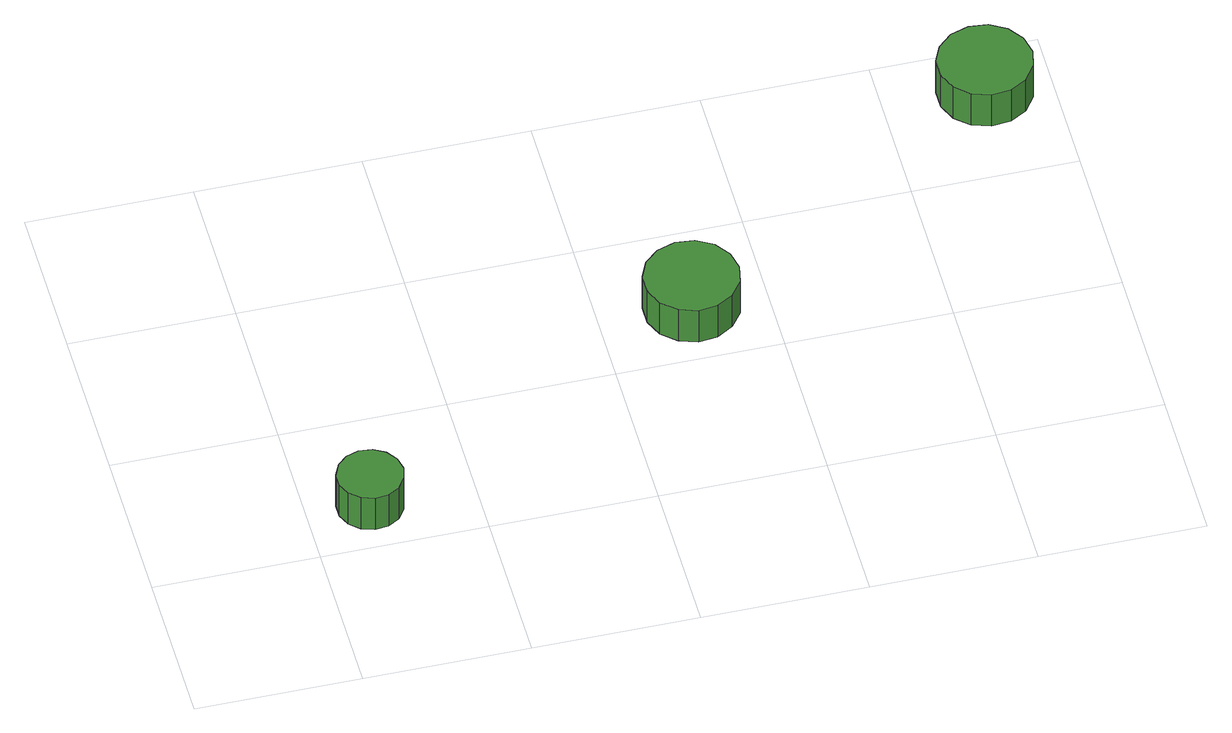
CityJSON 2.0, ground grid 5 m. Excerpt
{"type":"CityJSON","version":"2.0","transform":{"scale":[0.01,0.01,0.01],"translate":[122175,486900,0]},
"CityObjects":{
"tree1":{"type":"SolitaryVegetationObject","attributes":{"function":"something"},"geometry":[{"type":"MultiSurface","lod":"1","boundaries":[[[0,1,2,3,4,5,6,7,8,9,10,11,12,13,14]],[[15,16,17,18,19,20,21,22,23,24,25,26,27,28,29]],[[0,29,28,1]],[[1,28,27,2]],[[2,27,26,3]],[[3,26,25,4]],[[4,25,24,5]],[[5,24,23,6]],[[6,23,22,7]],[[7,22,21,8]],[[8,21,20,9]],[[9,20,19,10]],[[10,19,18,11]],[[11,18,17,12]],[[12,17,16,13]],[[13,16,15,14]],[[14,15,29,0]]]}]},
"tree2":{"type":"SolitaryVegetationObject","attributes":{"function":"something"},"geometry":[{"type":"MultiSurface","lod":"1","boundaries":[[[30,31,32,33,34,35,36,37,38,39,40,41,42,43,44]],[[45,46,47,48,49,50,51,52,53,54,55,56,57,58,59]],[[30,59,58,31]],[[31,58,57,32]],[[32,57,56,33]],[[33,56,55,34]],[[34,55,54,35]],[[35,54,53,36]],[[36,53,52,37]],[[37,52,51,38]],[[38,51,50,39]],[[39,50,49,40]],[[40,49,48,41]],[[41,48,47,42]],[[42,47,46,43]],[[43,46,45,44]],[[44,45,59,30]]]}]},
"tree3":{"type":"SolitaryVegetationObject","attributes":{"function":"something"},"geometry":[{"type":"MultiSurface","lod":"1","boundaries":[[[60,61,62,63,64,65,66,67,68,69,70,71,72,73,74]],[[75,76,77,78,79,80,81,82,83,84,85,86,87,88,89]],[[60,89,88,61]],[[61,88,87,62]],[[62,87,86,63]],[[63,86,85,64]],[[64,85,84,65]],[[65,84,83,66]],[[66,83,82,67]],[[67,82,81,68]],[[68,81,80,69]],[[69,80,79,70]],[[70,79,78,71]],[[71,78,77,72]],[[72,77,76,73]],[[73,76,75,74]],[[74,75,89,60]]]}]}
},
"vertices":[
[287,165,188],[278,205,188],[254,238,188],[219,258,188],[178,263,188],[139,250,188],[109,223,188],[92,185,188],[92,144,188],[109,107,188],[139,80,188],[178,67,188],[219,71,188],[254,92,188],[278,125,188],[278,125,59],[254,92,59],[219,71,59],[178,67,59],[139,80,59],[109,107,59],[92,144,59],[92,185,59],[109,223,59],[139,250,59],[178,263,59],[219,258,59],[254,238,59],[278,205,59],[287,165,59],
[1416,703,193],[1404,760,193],[1369,808,193],[1318,837,193],[1260,843,193],[1204,825,193],[1160,786,193],[1136,732,193],[1136,674,193],[1160,620,193],[1204,581,193],[1260,562,193],[1318,569,193],[1369,598,193],[1404,645,193],[1404,645,64],[1369,598,64],[1318,569,64],[1260,562,64],[1204,581,64],[1160,620,64],[1136,674,64],[1136,732,64],[1160,786,64],[1204,825,64],[1260,843,64],[1318,837,64],[1369,808,64],[1404,760,64],[1416,703,64],
[2442,1330,195],[2429,1388,195],[2395,1435,195],[2344,1465,195],[2286,1471,195],[2230,1453,195],[2186,1413,195],[2162,1360,195],[2162,1301,195],[2186,1247,195],[2230,1208,195],[2286,1190,195],[2344,1196,195],[2395,1225,195],[2429,1273,195],[2429,1273,66],[2395,1225,66],[2344,1196,66],[2286,1190,66],[2230,1208,66],[2186,1247,66],[2162,1301,66],[2162,1360,66],[2186,1413,66],[2230,1453,66],[2286,1471,66],[2344,1465,66],[2395,1435,66],[2429,1388,66],[2442,1330,66]
]}
